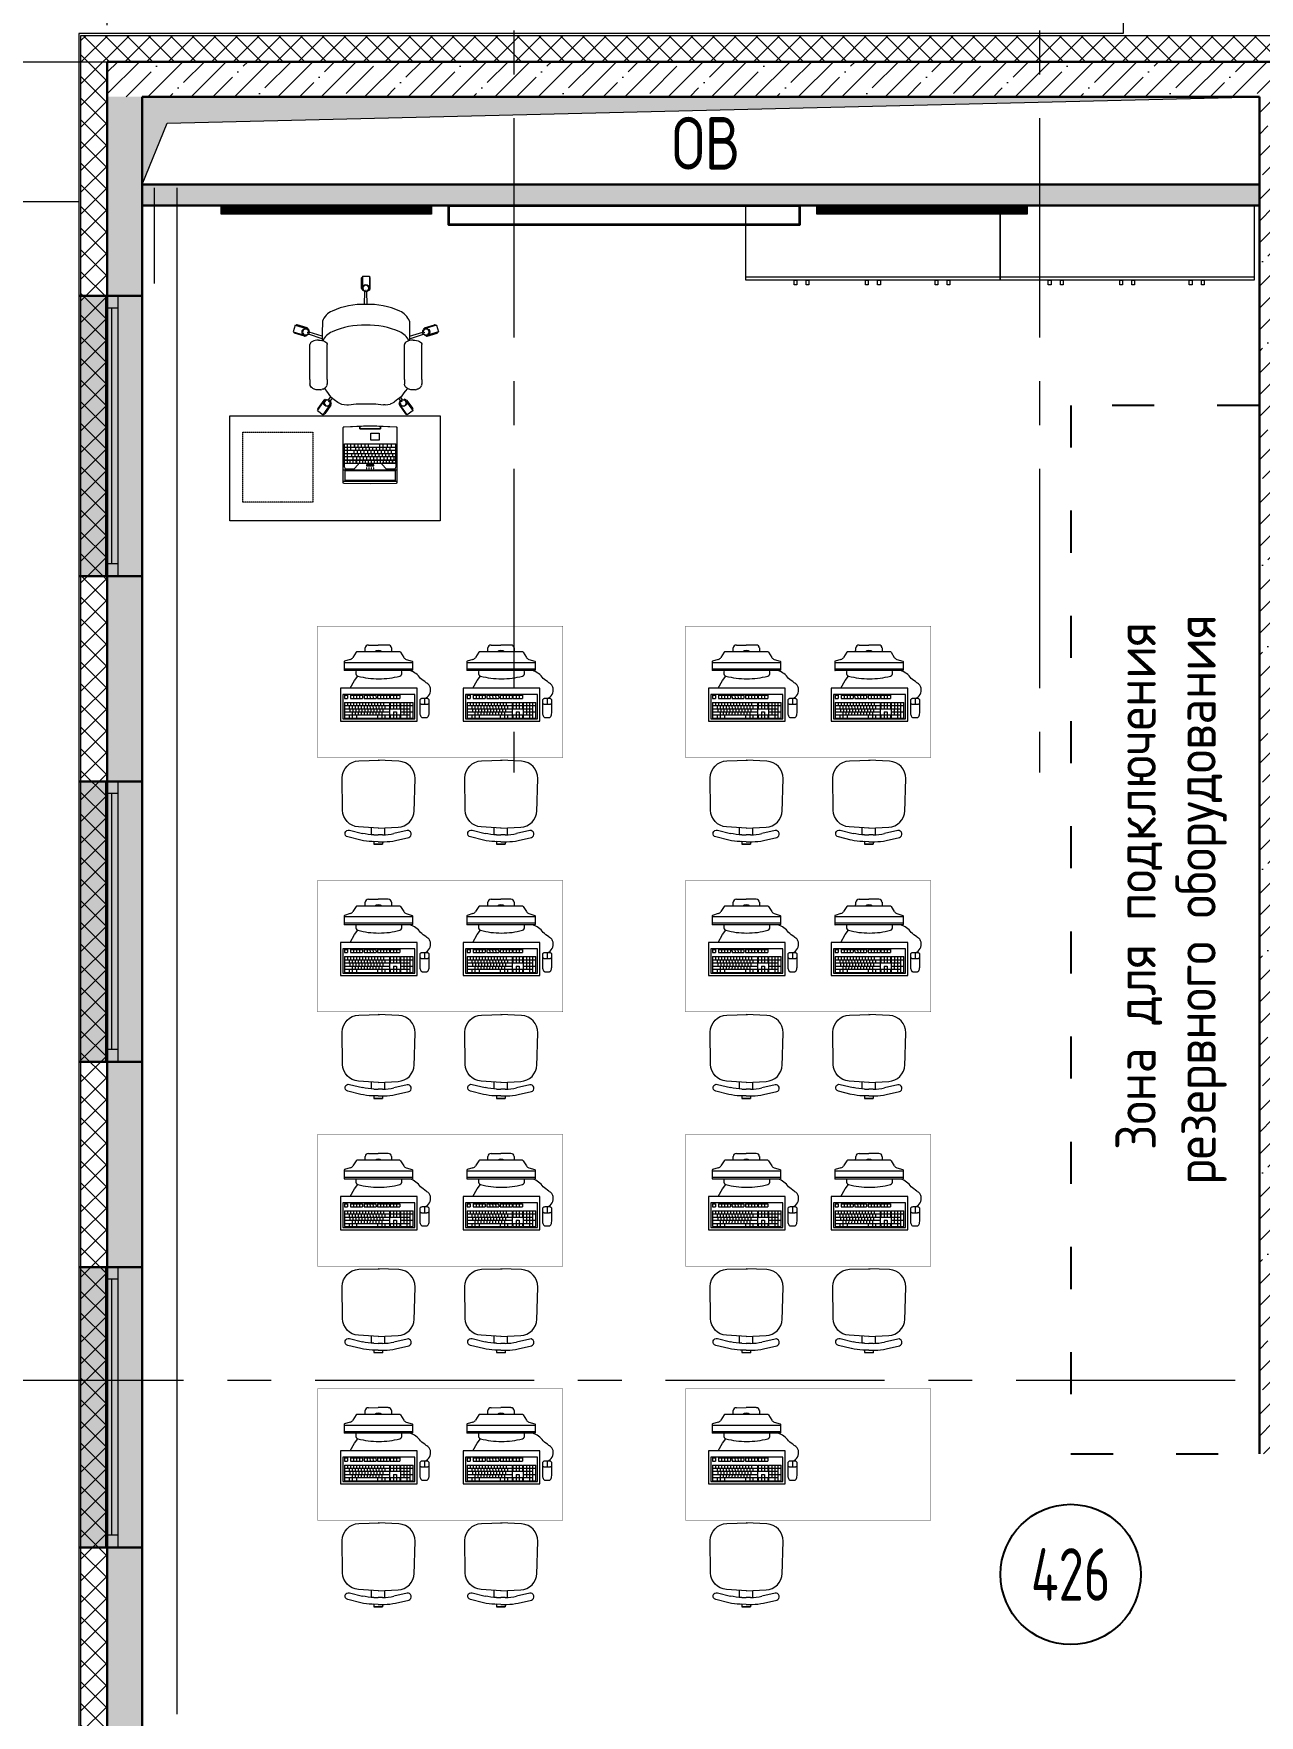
# Model space of a CAD drawing. Header units: millimetres. Extents: x -13407 to 93998, y -2611 to 109271.
# Drawn here: x 5830 to 12825, y 18048 to 27640 of the extents above; entities that cross this region are included whole.
import ezdxf
from ezdxf.enums import TextEntityAlignment as Align

# ---------------------------------------------------------------- set-up
doc = ezdxf.new("R2010")
doc.units = ezdxf.units.MM
for name, pattern in [('ACAD_ISO03W100', [30, 12, -18]), ('CENTER', [2, 1.25, -0.25, 0.25, -0.25]), ('HIDDEN', [6, 4, -2])]:
    doc.linetypes.add(name, pattern=pattern)
for name, color, linetype, lineweight in [('_ТХ_мебель передв', 250, 'Continuous', 13), ('АР_Маркер экспликации', 239, 'Continuous', 13), ('АР_Навесной фасад', 5, 'Continuous', 5), ('АР_Номер помещения', 1, 'Continuous', 25), ('АР_Окна БЛОК', 250, 'Continuous', 13), ('АР_Оси', 193, 'Continuous', 9), ('АР_Перегородки газоблок', 165, 'Continuous', 30), ('АР_Перегородки газоблок_Штрих', 165, 'Continuous', 5), ('АР_Подоконники', 163, 'Continuous', 9), ('АР_Помещения_площадь', 19, 'Continuous', 9), ('АР_Сущ Несущая стена', 202, 'Continuous', 30), ('АР_тонкая линия', 250, 'Continuous', 0), ('АР_Утеплитель', 250, 'Continuous', 9), ('АР_Штриховка монолит', 250, 'Continuous', 9), ('Спринклеры', 7, 'Continuous', 18), ('ТХ_мебель передв', 250, 'Continuous', 13), ('ТХ_обор_комп принт', 30, 'Continuous', 13)]:
    doc.layers.add(name, color=color, linetype=linetype, lineweight=lineweight)
doc.layers.add('АР_Отверстия', color=251, linetype='Continuous')
doc.layers.add('ТХ', color=7, linetype='Continuous')
doc.styles.add('ICOCPEUR', font='isocpeur.ttf')
doc.styles.add('ISOCPEUR', font='isocpeur.ttf', dxfattribs={"width": 0.7})
doc.styles.add('ISOCPEUR_1', font='isocpeur.ttf', dxfattribs={"width": 0.9, "height": 250})
doc.styles.get("Standard").update_dxf_attribs({"font": 'arial.ttf'})
pattern_1 = [(45, (-945096.63, 49153.53), (-61.871843, 61.871843), []), (135, (-945096.63, 49153.53), (-61.871843, -61.871843), [])]

# ---------------------------------------------------------------- blocks, each defined once
blk = doc.blocks.new('*U108')
h = blk.add_hatch(color=253)
h.dxf.hatch_style = 1
h.paths.add_polyline_path([(-1600, 140), (0, 140), (0, -220), (-1600, -220)])
at = {"color": 253, "lineweight": 30}
for p, q in [((-1600, 140), (-1600, -220)), ((0, 140), (0, -220))]:
    blk.add_line(p, q, dxfattribs=at)
at = {"color": 253}
for p, q in [((-1600, 140), (0, 140)), ((-1600, 140), (-1600, 140)), ((-1600, 140), (-1600, 140)), ((0, 140), (0, 140)), ((0, 140), (0, 140)), ((-1600, 0), (0, 0)), ((-1600, -70), (0, -70)), ((-1530, 0), (-1530, -70)), ((-1530, -35), (-70, -35)), ((-70, 0), (-70, -70)), ((0, -220), (-1600, -220))]:
    blk.add_line(p, q, dxfattribs=at)
blk = doc.blocks.new('*U113')
h = blk.add_hatch(color=253)
h.dxf.hatch_style = 1
h.paths.add_polyline_path([(-1600, 140), (0, 140), (0, -220), (-1600, -220)])
at = {"color": 253, "lineweight": 30}
for p, q in [((-1600, 140), (-1600, -220)), ((0, 140), (0, -220))]:
    blk.add_line(p, q, dxfattribs=at)
at = {"color": 253}
for p, q in [((-1600, 140), (0, 140)), ((-1600, 140), (-1600, 140)), ((-1600, 140), (-1600, 140)), ((0, 140), (0, 140)), ((0, 140), (0, 140)), ((-1600, 0), (0, 0)), ((-1600, -70), (0, -70)), ((-1530, 0), (-1530, -70)), ((-1530, -35), (-70, -35)), ((-70, 0), (-70, -70)), ((0, -220), (-1600, -220))]:
    blk.add_line(p, q, dxfattribs=at)
blk = doc.blocks.new('*U114')
h = blk.add_hatch(color=253)
h.dxf.hatch_style = 1
h.paths.add_polyline_path([(-1600, 140), (0, 140), (0, -220), (-1600, -220)])
at = {"color": 253, "lineweight": 30}
for p, q in [((-1600, 140), (-1600, -220)), ((0, 140), (0, -220))]:
    blk.add_line(p, q, dxfattribs=at)
at = {"color": 253}
for p, q in [((-1600, 140), (0, 140)), ((-1600, 140), (-1600, 140)), ((-1600, 140), (-1600, 140)), ((0, 140), (0, 140)), ((0, 140), (0, 140)), ((-1600, 0), (0, 0)), ((-1600, -70), (0, -70)), ((-1530, 0), (-1530, -70)), ((-1530, -35), (-70, -35)), ((-70, 0), (-70, -70)), ((0, -220), (-1600, -220))]:
    blk.add_line(p, q, dxfattribs=at)
blk = doc.blocks.new('*U225')
at = {"layer": 'АР_Номер помещения', "color": 253}
blk.add_circle((-20715.5, -4409.2), 400, dxfattribs=at)
at = {"layer": 'АР_Номер помещения', "color": 253, "style": 'ISOCPEUR', "width": 0.7}
blk.add_attdef('НОМЕР_ПОМЕЩЕНИЯ', text='', height=300, dxfattribs=at).set_placement((-20715.5, -4409.2), align=Align.MIDDLE_CENTER)
at = {"layer": 'АР_Помещения_площадь', "color": 253, "lineweight": 30, "width": 0.7, "flags": 104}
blk.add_attdef('ИМЯ_ПОМЕЩЕНИЯ', text='', height=100, dxfattribs=at).set_placement((157.6, 1217.1), align=Align.MIDDLE_CENTER)
blk = doc.blocks.new('СК33 790х830')
at = {"color": 253}
for p, q in [((-25.4, 658.7), (-25.4, 718.7)), ((-20.4, 728.7), (19.6, 728.7)), ((-20.4, 728.7), (-20.4, 648.7)), ((19.6, 728.7), (19.6, 648.7)), ((24.6, 658.7), (24.6, 718.7)), ((-20.4, 648.7), (-16.3, 648.7)), ((-7.5, 567.9), (-6.5, 641.6)), ((-2.4, 648.7), (1.6, 648.7)), ((6.6, 567.9), (5.6, 641.6)), ((15.5, 648.7), (19.6, 648.7)), ((-403.5, 450.5), (-415.6, 412.4)), ((-415.6, 412.4), (-339.4, 388.1)), ((-350.4, 386.4), (-407.6, 404.6)), ((-403.5, 450.5), (-327.2, 426.2)), ((-335.3, 434), (-392.4, 452.2)), ((-338.1, 392), (-339.4, 388.1)), ((-332.7, 409.1), (-333.9, 405.2)), ((-250.3, 372.2), (-328.7, 398.8)), ((-327.2, 426.2), (-328.5, 422.3)), ((-250.3, 387.2), (-324.8, 410.3)), ((-248.7, 471.7), (-250.3, 402.2)), ((-250.3, 402.2), (-250.3, 398.4)), ((-250.3, 398.4), (-250.3, 380.4)), ((247.8, 471.7), (249.4, 380.4)), ((249.4, 387.2), (323.9, 410.3)), ((249.4, 372.2), (327.9, 398.8)), ((402.6, 450.5), (326.4, 426.2)), ((326.4, 426.2), (327.6, 422.3)), ((331.8, 409.1), (333, 405.2)), ((334.4, 434), (391.5, 452.2)), ((337.3, 392), (338.5, 388.1)), ((414.7, 412.4), (338.5, 388.1)), ((349.5, 386.4), (406.7, 404.6)), ((402.6, 450.5), (414.7, 412.4)), ((-319.3, 343.9), (-320.4, 340)), ((-320.4, 140.1), (-320.4, 340)), ((-316.5, 348.5), (-319.3, 343.9)), ((-311.9, 352.8), (-316.5, 348.5)), ((-305.7, 356.6), (-311.9, 352.8)), ((-298.1, 359.7), (-305.7, 356.6)), ((-289.5, 362), (-298.1, 359.7)), ((-289.5, 362), (-289.1, 362.1)), ((-280, 363.5), (-289.1, 362.1)), ((-280, 363.5), (-279.4, 363.5)), ((-270.4, 363.9), (-279.4, 363.5)), ((-270.4, 363.9), (-261.5, 363.5)), ((-261.5, 363.5), (-260.9, 363.5)), ((-260.9, 363.5), (-251.8, 362.1)), ((-251.8, 362.1), (-251.4, 362)), ((-251.4, 362), (-242.8, 359.7)), ((-250.3, 380.4), (-250.3, 369.8)), ((-250.3, 369.8), (-250.3, 361.7)), ((-242.8, 359.7), (-235.2, 356.6)), ((-235.2, 356.6), (-229, 352.8)), ((-229, 352.8), (-224.4, 348.5)), ((-224.4, 348.5), (-221.6, 343.9)), ((-221.6, 343.9), (-220.4, 340)), ((-220.8, 140.1), (-220.4, 340)), ((220.7, 343.9), (219.6, 340)), ((219.6, 140.1), (219.6, 340)), ((223.5, 348.5), (220.7, 343.9)), ((228.1, 352.8), (223.5, 348.5)), ((234.3, 356.6), (228.1, 352.8)), ((241.9, 359.7), (234.3, 356.6)), ((250.5, 362), (241.9, 359.7)), ((249.4, 380.4), (249.4, 369.8)), ((249.4, 369.8), (249.4, 361.7)), ((250.5, 362), (250.9, 362.1)), ((260, 363.5), (250.9, 362.1)), ((260, 363.5), (260.6, 363.5)), ((269.6, 363.9), (260.6, 363.5)), ((269.6, 363.9), (278.5, 363.5)), ((278.5, 363.5), (279.1, 363.5)), ((279.1, 363.5), (288.2, 362.1)), ((288.2, 362.1), (288.6, 362)), ((288.6, 362), (297.2, 359.7)), ((297.2, 359.7), (304.8, 356.6)), ((304.8, 356.6), (311, 352.8)), ((311, 352.8), (315.6, 348.5)), ((315.6, 348.5), (318.4, 343.9)), ((318.4, 343.9), (319.1, 340.1)), ((319.6, 140.1), (319.6, 340)), ((-320.4, 140.1), (-320.4, 131.4)), ((-320.4, 131.4), (-320.4, 122.9)), ((-320.4, 122.9), (-320.4, 114.9)), ((-319.1, 108.6), (-320.4, 114.9)), ((-318.2, 106.4), (-319.1, 108.6)), ((-315.4, 100.3), (-318.2, 106.4)), ((-310.9, 94.9), (-315.4, 100.3)), ((-230, 94.9), (-225.5, 100.3)), ((-225.5, 100.3), (-222.7, 106.4)), ((-221.8, 108.6), (-222.7, 106.4)), ((-221.8, 108.6), (-220.8, 115)), ((-220.8, 140.1), (-220.8, 131.4)), ((-220.8, 131.4), (-220.8, 122.9)), ((-220.8, 122.9), (-220.8, 115)), ((-220.8, 115), (-220.8, 115)), ((219.6, 140.1), (219.6, 131.4)), ((219.6, 131.4), (219.6, 122.9)), ((219.6, 122.9), (219.6, 114.9)), ((219.6, 114.9), (220.2, 113.4)), ((220.9, 108.6), (220.2, 113.4)), ((221.8, 106.4), (220.9, 108.6)), ((224.6, 100.3), (221.8, 106.4)), ((229.1, 94.9), (224.6, 100.3)), ((310, 94.9), (314.5, 100.3)), ((314.5, 100.3), (317.3, 106.4)), ((318.2, 108.6), (317.3, 106.4)), ((318.2, 108.6), (319.1, 114.9)), ((319.2, 140.1), (319.2, 131.4)), ((319.2, 131.4), (319.2, 122.9)), ((319.2, 122.9), (319.2, 114.9)), ((319.2, 115), (319.2, 115)), ((-304.8, 90.2), (-310.9, 94.9)), ((-302.8, 88.6), (-304.8, 90.2)), ((-295.9, 85.2), (-302.8, 88.6)), ((-293.4, 84.1), (-295.9, 85.2)), ((-289.9, 83.1), (-293.4, 84.1)), ((-283.9, 81.5), (-289.9, 83.1)), ((-281, 80.9), (-283.9, 81.5)), ((-277.7, 80.5), (-281, 80.9)), ((-274.1, 80.3), (-277.7, 80.5)), ((-277.2, -37.6), (-230.1, 27.1)), ((-240.1, 22), (-275.3, -26.6)), ((-270.4, 80.2), (-274.1, 80.3)), ((-266.7, 80.3), (-270.4, 80.2)), ((-263.2, 80.5), (-266.7, 80.3)), ((-259.9, 80.9), (-263.2, 80.5)), ((-257, 81.5), (-259.9, 80.9)), ((-257, 81.5), (-251, 83.1)), ((-247.5, 84.1), (-251, 83.1)), ((-245, 85.2), (-247.5, 84.1)), ((-245, 85.2), (-238, 88.6)), ((-244.8, -61.1), (-197.8, 3.6)), ((-236, 90.2), (-238, 88.6)), ((-237.4, 89.1), (-225.3, 73)), ((-236, 90.2), (-230, 94.9)), ((-230.1, 27.1), (-226.8, 24.7)), ((-225.3, 73), (-202.3, 41.8)), ((-215.6, 16.5), (-212.3, 14.2)), ((-202.3, 41.8), (-214.8, 24.6)), ((-192.4, 34.1), (-204.9, 17.4)), ((-202.3, 41.8), (-200.9, 40.2)), ((-201.1, 6), (-197.8, 3.6)), ((-200.9, 40.2), (-180.9, 25.8)), ((-180.9, 25.8), (-161, 10)), ((-161, 10), (-158.5, 8.1)), ((-158.5, 8.1), (-155.5, 6.7)), ((-155.5, 6.7), (-140, -0.5)), ((-55.9, 0), (55.9, 0)), ((55.1, 0), (99.4, -4.1)), ((154.6, 6.7), (139.1, -0.5)), ((154.6, 6.7), (157.6, 8.1)), ((157.6, 8.1), (160.1, 9.9)), ((174.1, 21.2), (160.1, 9.9)), ((180, 25.7), (174.1, 21.2)), ((200, 40.1), (180, 25.7)), ((186.6, 30.4), (196.3, 17.4)), ((192.4, 6), (189.1, 3.6)), ((236.1, -61.1), (189.1, 3.6)), ((196.8, 37.8), (206.1, 24.6)), ((200, 40.1), (201.5, 41.6)), ((217.1, 63.1), (201.5, 41.6)), ((206.9, 16.5), (203.7, 14.2)), ((224.6, 72.9), (217.1, 63.1)), ((221.5, 27.1), (218.1, 24.7)), ((268.5, -37.6), (221.5, 27.1)), ((236.6, 89), (224.6, 72.9)), ((235.2, 90.2), (229.1, 94.9)), ((231.4, 22), (266.7, -26.6)), ((237.2, 88.6), (235.2, 90.2)), ((244.1, 85.2), (237.2, 88.6)), ((246.6, 84.1), (244.1, 85.2)), ((250.1, 83.1), (246.6, 84.1)), ((256.1, 81.5), (250.1, 83.1)), ((259, 80.9), (256.1, 81.5)), ((262.3, 80.5), (259, 80.9)), ((265.9, 80.3), (262.3, 80.5)), ((269.6, 80.2), (265.9, 80.3)), ((273.3, 80.3), (269.6, 80.2)), ((276.8, 80.5), (273.3, 80.3)), ((280.1, 80.9), (276.8, 80.5)), ((283, 81.5), (280.1, 80.9)), ((283, 81.5), (289, 83.1)), ((292.5, 84.1), (289, 83.1)), ((295, 85.2), (292.5, 84.1)), ((295, 85.2), (302, 88.6)), ((304, 90.2), (302, 88.6)), ((304, 90.2), (310, 94.9)), ((-277.2, -37.6), (-244.8, -61.1)), ((-199.6, -7.4), (-234.9, -56)), ((-140, -0.5), (-125, -3.6)), ((-125, -3.6), (-109.6, -4.9)), ((-109.6, -4.9), (-98.7, -4.1)), ((-98.7, -4.1), (-55.1, 0)), ((110.5, -5), (99.4, -4.1)), ((110.5, -5), (125, -3.7)), ((125, -3.7), (139.1, -0.5)), ((190.9, -7.4), (226.2, -56)), ((268.5, -37.6), (236.1, -61.1))]:
    blk.add_line(p, q, dxfattribs=at)
for centre in [(-0.4, 660.7), (-344.7, 410.8), (343.9, 410.8), (-221, 5.7), (212.3, 5.7)]:
    blk.add_circle(centre, 20, dxfattribs=at)
for centre, radius, start, end in [((-20.4, 718.7), 5, 90, 180), ((-0.4, 660.7), 17, 279.46232, 260.53768), ((19.6, 718.7), 5, 0, 90), ((-20.4, 658.7), 5, 180, 270), ((19.6, 658.7), 5, 270, 0), ((-152.2, 436.1), 102.8, 113.66768, 159.76305), ((-15.4, 128.3), 439.7, 88.05526, 113.9054), ((14.5, 128.3), 439.7, 66.0946, 91.94474), ((151.4, 436.1), 102.8, 20.23695, 66.33232), ((-406.1, 409.3), 5, 162.32754, 252.32754), ((-393.9, 447.5), 5, 72.32754, 162.32754), ((-344.7, 410.8), 17, 351.78986, 332.86522), ((-348.9, 391.1), 5, 252.32754, 342.32754), ((-336.8, 429.2), 5, 342.32754, 72.32754), ((-152.2, 317.7), 102.8, 113.66768, 155.39861), ((-15.4, 9.9), 439.7, 88.05526, 113.9054), ((14.5, 9.9), 439.7, 66.0946, 91.94474), ((151.4, 317.7), 102.8, 24.60139, 66.33232), ((343.9, 410.8), 17, 207.13478, 188.21014), ((335.9, 429.2), 5, 107.67246, 197.67246), ((348, 391.1), 5, 197.67246, 287.67246), ((393, 447.5), 5, 17.67246, 107.67246), ((405.2, 409.3), 5, 287.67246, 17.67246), ((-236, 19), 5, 54, 144), ((-221, 5.7), 17, 63.46232, 44.53768), ((212.3, 5.7), 17, 135.46232, 116.53768), ((227.3, 19), 5, 36, 126), ((-271.3, -29.5), 5, 144, 234), ((-238.9, -53), 5, 234, 324), ((-203.6, -4.5), 5, 324, 54), ((195, -4.5), 5, 126, 216), ((230.2, -53), 5, 216, 306), ((262.6, -29.5), 5, 306, 36)]:
    blk.add_arc(centre, radius, start, end, dxfattribs=at)
blk = doc.blocks.new('laptop')
at = {"color": 253}
for p, q in [((-150.3, 324.5), (-155, 323.2)), ((-150.3, 324.5), (-155, 323.2)), ((-155, 323.2), (-155, 9.7)), ((-155, 323.2), (-155, 9.7)), ((-150.3, 312.7), (-155, 311.4)), ((0, 325.7), (-150.3, 324.5)), ((0, 325.7), (-150.3, 324.5)), ((0, 313.9), (-150.3, 312.7)), ((-143, 308.8), (-140, 309.5)), ((-143, 253.6), (-143, 308.8)), ((-140, 309.5), (140, 309.5)), ((150.3, 324.5), (0, 325.7)), ((150.3, 324.5), (0, 325.7)), ((150.3, 312.7), (0, 313.9)), ((140, 309.5), (143, 308.8)), ((143, 308.8), (143, 253.6)), ((155, 323.2), (150.3, 324.5)), ((155, 323.2), (150.3, 324.5)), ((155, 311.4), (150.3, 312.7)), ((155, 9.7), (155, 323.2)), ((155, 9.7), (155, 323.2)), ((155, 248), (-155, 248)), ((-147, 210), (-147, 234)), ((-147, 210), (-147, 100)), ((147, 210), (-147, 210)), ((-147, 210), (-71.6, 210)), ((-130, 194.2), (-147, 194.2)), ((-140, 252.9), (-143, 253.6)), ((140, 252.9), (-140, 252.9)), ((-137, 244), (-95.6, 244)), ((-130, 210), (-130, 194.2)), ((-127.5, 210), (-127.5, 194.2)), ((76.5, 194.2), (-127.5, 194.2)), ((-110.5, 210), (-110.5, 194.2)), ((-93.5, 210), (-93.5, 194.2)), ((-68, 218.5), (-92, 242.5)), ((-76.5, 210), (-76.5, 194.2)), ((-59.5, 210), (-59.5, 194.2)), ((-42.5, 210), (-42.5, 194.2)), ((-25.5, 210), (-25.5, 194.2)), ((-18.5, 241.8), (-20.5, 241.8)), ((-20.5, 241.8), (-20.5, 236.8)), ((-20.5, 236.8), (-18.5, 236.8)), ((-20.5, 226), (-20.5, 220.4)), ((20.5, 226), (-20.5, 226)), ((-20.5, 220.4), (20.5, 220.4)), ((-18.5, 236.8), (-18.5, 241.8)), ((-8.5, 210), (-8.5, 194.2)), ((-5.5, 241.8), (-7.5, 241.8)), ((-7.5, 241.8), (-7.5, 236.8)), ((-7.5, 236.8), (-5.5, 236.8)), ((-5.5, 236.8), (-5.5, 241.8)), ((7.5, 241.8), (5.5, 241.8)), ((5.5, 241.8), (5.5, 236.8)), ((5.5, 236.8), (7.5, 236.8)), ((7.5, 236.8), (7.5, 241.8)), ((8.5, 210), (8.5, 194.2)), ((20.5, 241.8), (18.5, 241.8)), ((18.5, 241.8), (18.5, 236.8)), ((18.5, 236.8), (20.5, 236.8)), ((20.5, 236.8), (20.5, 241.8)), ((20.5, 220.4), (20.5, 226)), ((25.5, 210), (25.5, 194.2)), ((42.5, 210), (42.5, 194.2)), ((59.5, 210), (59.5, 194.2)), ((68, 218.5), (92, 242.5)), ((68.8, 210), (68.8, 211.3)), ((68.8, 210), (68.8, 211.3)), ((147, 210), (68.8, 210)), ((76.5, 210), (76.5, 194.2)), ((79, 210), (79, 194.2)), ((147, 194.2), (79, 194.2)), ((95.6, 244), (137, 244)), ((96, 210), (96, 194.2)), ((113, 210), (113, 194.2)), ((130, 210), (130, 194.2)), ((143, 253.6), (140, 252.9)), ((147, 234), (147, 210)), ((147, 210), (147, 100)), ((147, 191.7), (-147, 191.7)), ((147, 173.3), (-147, 173.3)), ((147, 155), (-147, 155)), ((147, 136.7), (-147, 136.7)), ((147, 118.3), (-147, 118.3)), ((147, 100), (-147, 100)), ((-138, 191.7), (-138, 173.3)), ((-129, 173.3), (-129, 155)), ((-122.7, 118.3), (-122.7, 100)), ((-122.5, 155), (-122.5, 136.7)), ((-118.5, 191.7), (-118.5, 173.3)), ((-113.5, 136.7), (-113.5, 118.3)), ((-109.5, 173.3), (-109.5, 155)), ((-103, 155), (-103, 136.7)), ((-99, 191.7), (-99, 173.3)), ((-98.3, 118.3), (-98.3, 100)), ((-94, 136.7), (-94, 118.3)), ((-90, 173.3), (-90, 155)), ((-83.5, 155), (-83.5, 136.7)), ((-79.5, 191.7), (-79.5, 173.3)), ((-74.5, 136.7), (-74.5, 118.3)), ((-74, 118.3), (-74, 100)), ((-70.5, 173.3), (-70.5, 155)), ((-64, 155), (-64, 136.7)), ((-60, 191.7), (-60, 173.3)), ((-55, 136.7), (-55, 118.3)), ((-54.5, 118.3), (-54.5, 100)), ((-51, 173.3), (-51, 155)), ((-44.5, 155), (-44.5, 136.7)), ((-40.5, 191.7), (-40.5, 173.3)), ((-35.5, 136.7), (-35.5, 118.3)), ((-31.5, 173.3), (-31.5, 155)), ((-25, 155), (-25, 136.7)), ((-21, 191.7), (-21, 173.3)), ((-16, 136.7), (-16, 118.3)), ((-12, 173.3), (-12, 155)), ((-5.5, 155), (-5.5, 136.7)), ((-1.5, 191.7), (-1.5, 173.3)), ((3.5, 136.7), (3.5, 118.3)), ((7.5, 173.3), (7.5, 155)), ((9.5, 118.3), (9.5, 100)), ((14, 155), (14, 136.7)), ((18, 191.7), (18, 173.3)), ((23, 136.7), (23, 118.3)), ((27, 173.3), (27, 155)), ((29, 118.3), (29, 100)), ((33.5, 155), (33.5, 136.7)), ((37.5, 191.7), (37.5, 173.3)), ((42.5, 136.7), (42.5, 118.3)), ((46.5, 173.3), (46.5, 155)), ((48.5, 118.3), (48.5, 100)), ((53, 155), (53, 136.7)), ((57, 191.7), (57, 173.3)), ((62, 136.7), (62, 118.3)), ((66, 173.3), (66, 155)), ((68, 118.3), (68, 100)), ((72.5, 155), (72.5, 136.7)), ((76.5, 191.7), (76.5, 173.3)), ((81.5, 136.7), (81.5, 118.3)), ((85.5, 173.3), (85.5, 155)), ((87.5, 118.3), (87.5, 100)), ((90, 118.3), (90, 100)), ((92, 155), (92, 136.7)), ((96, 191.7), (96, 173.3)), ((105, 173.3), (105, 155)), ((109.5, 136.7), (109.5, 100)), ((129, 191.7), (129, 100)), ((-155, 9.7), (-154.5, 7.6)), ((-154.5, 7.6), (-152.4, 5.3)), ((-152.4, 5.3), (-150.3, 4.7)), ((-150.3, 4.7), (0, 0)), ((-59, 14), (-59, 0.7)), ((59, 14), (-59, 14)), ((-59, 0.7), (-59, 14)), ((-59, 14), (59, 14)), ((0, 0), (150.3, 4.7)), ((59, 0.7), (59, 14)), ((59, 14), (59, 0.7)), ((150.3, 4.7), (153.2, 5.9)), ((153.2, 5.9), (154.7, 7.9)), ((154.7, 7.9), (155, 9.7))]:
    blk.add_line(p, q, dxfattribs=at)
blk.add_lwpolyline([(-51.9, 78.7), (-4, 78.7), (-4, 39.2), (-51.9, 39.2)], close=True, dxfattribs=at)
for centre, radius, start, end in [((-137, 234), 10, 90, 180), ((-95.6, 239), 5, 45, 90), ((-71.6, 215), 5, 270, 45), ((71.6, 215), 5, 135, 236.11751), ((95.6, 239), 5, 90, 135), ((137, 234), 10, 0, 90), ((-150, 9.7), 5, 180, 266.41668), ((0, 2405), 2405, 266.41668, 273.58332), ((150, 9.7), 5, 273.58332, 0)]:
    blk.add_arc(centre, radius, start, end, dxfattribs=at)
blk = doc.blocks.new('A$C3da1b1ea')
at = {"color": 253, "lineweight": 0}
blk.add_lwpolyline([(0, 0), (50, 0), (50, -1200), (0, -1200), (0, 0)], dxfattribs=at)
blk = doc.blocks.new('стол с тумбой 1200х600')
at = {"color": 253}
blk.add_lwpolyline([(-19012.2, 19801.1), (-19012.2, 21001.1), (-19612.2, 21001.1), (-19612.2, 19801.1)], close=True, dxfattribs=at)
at = {"color": 253, "linetype": 'HIDDEN', "ltscale": 0.1}
blk.add_lwpolyline([(-19505.4, 19874.7), (-19105.4, 19874.7), (-19105.4, 20274.7), (-19505.4, 20274.7)], close=True, dxfattribs=at)
blk = doc.blocks.new('стуо без подлокот')
at = {"color": 253, "extrusion": (-5.44802e-05, 0.000471638, 1)}
for p, q in [((-8645, 20681.8, -0.1), (-8626.7, 20755.9, -0.1)), ((-8587.9, 20746.3, -0.1), (-8606.4, 20671.5, 0)), ((-8602.9, 20770, -0.1), (-8601.7, 20769.7, -0.1)), ((-8473.8, 20784.8, -0.1), (-8288.3, 20786.7, -0.1)), ((-8576.6, 20580.7, 0), (-8569.4, 20694.1, -0.1)), ((-8192.9, 20692.7, 0), (-8189.5, 20574.6, 0)), ((-8668.2, 20606.4, 0), (-8668.9, 20558, 0)), ((-8668.6, 20558, 0), (-8668.5, 20606.4, 0)), ((-8654, 20558, 0), (-8668.6, 20558, 0)), ((-8653.6, 20606.2, 0), (-8668.2, 20606.4, 0)), ((-8654, 20582.2, 0), (-8654.1, 20547.5, 0)), ((-8654, 20582, 0), (-8653.5, 20616.7, 0)), ((-8654, 20582, 0), (-8653.6, 20606.2, 0)), ((-8654, 20582.2, 0), (-8654, 20558, 0)), ((-8614.9, 20606.4, 0), (-8615.3, 20581.4, 0)), ((-8615.3, 20557.2, 0), (-8615.3, 20582.2, 0)), ((-8615, 20543.4, 0), (-8574.8, 20543.4, 0)), ((-8614.4, 20620.1, 0), (-8574.1, 20619.4, 0)), ((-8576.6, 20582.1), (-8571.3, 20468.7, 0.1)), ((-8194.8, 20463.8, 0.1), (-8189.4, 20581.9, 0)), ((-8646.7, 20482.2, 0), (-8629.5, 20407.8, 0.1)), ((-8590.7, 20416.8, 0.1), (-8607.9, 20491.9, 0)), ((-8606, 20393.3, 0.1), (-8604.8, 20393.6, 0.1)), ((-8483.6, 20376.8, 0.1), (-8294.1, 20371.3, 0.1))]:
    blk.add_line(p, q, dxfattribs=at)
at = {"color": 253, "extrusion": (5.44802e-05, -0.000471638, -1)}
for centre, major_axis, start_param, end_param in [((-8607.9, 20751.3, -0.1), (12.7, 14.6, 0), 4.240369, 5.829345), ((-8606.7, 20751, -0.1), (12.7, 14.6, 0), -0.45384, 1.098777), ((-8472.8, 20688, 0), (63.4, 73.1, 0), 4.061153, 5.558057), ((-8289.7, 20689.9, 0), (63.4, 73.1, 0), -0.725128, 0.826554), ((-8363.1, 20612, 0), (-219.3, 190.3, -0.1), 5.584367, 5.811166), ((-8324.6, 20601.7, 0), (190.3, 219.3, -0.1), 4.01357, 4.240369)]:
    blk.add_ellipse(centre, major_axis=major_axis, ratio=1, start_param=start_param, end_param=end_param, dxfattribs=at)
at = {"color": 253, "extrusion": (-5.44802e-05, 0.000471638, 1)}
for centre, major_axis, start_param, end_param in [((-8363.7, 20547.3, 0), (-222.5, -186.7, 0.1), 5.584367, 5.811166), ((-8324.9, 20557, 0), (186.7, -222.5, 0.1), 4.01357, 4.240369), ((-8474.6, 20473.2, 0.1), (62.2, -74.2, 0), 4.061153, 5.558057), ((-8291.5, 20468.3, 0.1), (62.2, -74.2, 0), -0.725128, 0.826554), ((-8610.7, 20412.1, 0.1), (12.4, -14.8, 0), 4.240369, 5.829345), ((-8609.5, 20412.4, 0.1), (12.4, -14.8, 0), -0.45384, 1.098777)]:
    blk.add_ellipse(centre, major_axis=major_axis, ratio=1, start_param=start_param, end_param=end_param, dxfattribs=at)
blk = doc.blocks.new('ПК-2')
at = {"color": 253, "extrusion": (6.19742e-05, -0.000470712, 1)}
for p, q in [((7035967.1, 1186827.6, 95), (7035877.1, 1186827.5, 95.1)), ((7035877.1, 1186827.5, 95.1), (7035877.6, 1186571, 94.9)), ((7035895.1, 1186827.5, 95.1), (7035895.6, 1186571, 94.9)), ((7035913.1, 1186827.5, 95.1), (7035913.6, 1186571, 94.9)), ((7035931.1, 1186827.6, 95.1), (7035931.6, 1186571.1, 94.9)), ((7035949.1, 1186827.6, 95.1), (7035949.6, 1186571.1, 94.9)), ((7035967.1, 1186827.6, 95), (7035967.6, 1186571.1, 94.9)), ((7036007.6, 1186827.7, 95), (7035989.6, 1186827.7, 95)), ((7036148.9, 1186442.6, 94.9), (7036148.1, 1186827.8, 95)), ((7036200.3, 1186829.7, 95), (7036149.9, 1186829.6, 95)), ((7036157.9, 1186440.8, 94.9), (7036157.1, 1186829.6, 95)), ((7036193.9, 1186440.9, 94.9), (7036193.1, 1186829.7, 95)), ((7036212.2, 1186795.1, 95), (7036202.1, 1186827.9, 95)), ((7036253.1, 1186761.9, 95), (7036223.8, 1186780.1, 95)), ((7036255.8, 1186512.8, 94.9), (7036255.4, 1186758, 95)), ((7036294.4, 1186691.8, 95), (7036294.6, 1186635.5, 94.9)), ((7036294.7, 1186579.1, 94.9), (7036294.6, 1186635.5, 94.9)), ((7035877.6, 1186566.5, 94.9), (7035877.7, 1186512.5, 94.9)), ((7035877.7, 1186508, 94.9), (7035877.9, 1186436, 94.9)), ((7035895.6, 1186566.5, 94.9), (7035895.7, 1186512.5, 94.9)), ((7035895.7, 1186508, 94.9), (7035895.9, 1186454, 94.9)), ((7035913.7, 1186548.5, 94.9), (7035913.7, 1186530.5, 94.9)), ((7035913.7, 1186508, 94.9), (7035913.9, 1186436, 94.9)), ((7035931.6, 1186566.6, 94.9), (7035931.7, 1186512.6, 94.9)), ((7035931.7, 1186508.1, 94.9), (7035931.9, 1186454.1, 94.9)), ((7035949.6, 1186566.6, 94.9), (7035949.7, 1186512.6, 94.9)), ((7035949.7, 1186508.1, 94.9), (7035949.9, 1186436.1, 94.9)), ((7035967.6, 1186566.6, 94.9), (7035967.7, 1186512.6, 94.9)), ((7035967.7, 1186508.1, 94.9), (7035967.9, 1186436.1, 94.9)), ((7036253.6, 1186508.9, 94.9), (7036224.3, 1186490.6, 94.9)), ((7035877.9, 1186436, 94.9), (7035967.9, 1186436.1, 94.9)), ((7036201.1, 1186440.9, 94.9), (7036150.7, 1186440.8, 94.9)), ((7036212.8, 1186475.5, 94.9), (7036202.9, 1186442.7, 94.9))]:
    blk.add_line(p, q, dxfattribs=at)
at = {"color": 253, "extrusion": (6.19742e-05, -0.000470712, 1), "elevation": -27.6}
for points in [[(7035859.1, 1186850), (7035859.9, 1186413.5), (7036048.9, 1186413.9), (7036048.1, 1186850.4)], [(7035872.6, 1186836.6), (7035873.4, 1186427.1), (7036012.9, 1186427.3), (7036012.1, 1186836.8)]]:
    blk.add_lwpolyline(points, close=True, dxfattribs=at)
for points in [[(7035895.2, 1186802), (7035877.2, 1186801.9)], [(7035895.2, 1186784.9), (7035877.2, 1186784.8)], [(7035913.2, 1186784.9), (7035895.2, 1186784.9)], [(7035931.2, 1186796.6), (7035913.2, 1186796.5)], [(7035931.2, 1186779.5), (7035913.2, 1186779.4)], [(7035949.2, 1186802.1), (7035931.2, 1186802)], [(7035949.2, 1186785), (7035931.2, 1186784.9)], [(7035967.2, 1186810.6), (7035949.2, 1186810.6)], [(7035967.2, 1186793.5), (7035949.2, 1186793.5)], [(7035967.2, 1186776.4), (7035949.2, 1186776.4)], [(7035989.6, 1186827.8), (7035989.7, 1186810.7)], [(7036007.7, 1186810.7), (7035989.7, 1186810.7)], [(7035989.7, 1186793.6), (7035989.8, 1186725.2)], [(7036007.7, 1186793.6), (7035989.7, 1186793.6)], [(7036007.7, 1186776.5), (7035989.7, 1186776.5)], [(7036007.6, 1186827.8), (7036007.7, 1186810.7)], [(7036007.7, 1186793.6), (7036007.8, 1186725.2)], [(7036048.2, 1186794.9), (7036092.7, 1186771.5), (7036117.2, 1186751.9)], [(7035895.3, 1186759.2), (7035877.3, 1186759.2)], [(7035913.2, 1186767.8), (7035895.2, 1186767.8)], [(7035913.3, 1186750.7), (7035895.3, 1186750.7)], [(7035913.3, 1186733.6), (7035895.3, 1186733.6)], [(7035913.3, 1186716.5), (7035895.3, 1186716.5)], [(7035913.4, 1186699.4), (7035895.4, 1186699.4)], [(7035913.4, 1186682.3), (7035895.4, 1186682.3)], [(7035931.2, 1186762.4), (7035913.2, 1186762.3)], [(7035931.3, 1186745.3), (7035913.3, 1186745.2)], [(7035931.3, 1186728.2), (7035913.3, 1186728.1)], [(7035931.3, 1186711.1), (7035913.3, 1186711)], [(7035931.4, 1186694), (7035913.4, 1186693.9)], [(7035949.2, 1186767.9), (7035931.2, 1186767.8)], [(7035949.3, 1186750.8), (7035931.3, 1186750.7)], [(7035949.3, 1186733.7), (7035931.3, 1186733.6)], [(7035949.3, 1186716.6), (7035931.3, 1186716.5)], [(7035949.4, 1186699.5), (7035931.4, 1186699.4)], [(7035949.4, 1186682.4), (7035931.4, 1186682.3)], [(7035967.3, 1186759.3), (7035949.3, 1186759.3)], [(7035967.3, 1186742.2), (7035949.3, 1186742.2)], [(7035967.3, 1186725.1), (7035949.3, 1186725.1)], [(7035967.3, 1186708), (7035949.3, 1186708)], [(7035967.4, 1186690.9), (7035949.4, 1186690.9)], [(7036007.8, 1186759.4), (7035989.8, 1186759.4)], [(7036007.8, 1186742.3), (7035989.8, 1186742.3)], [(7036007.8, 1186725.2), (7035989.8, 1186725.2)], [(7035989.8, 1186716.6), (7035990, 1186648.2)], [(7036007.8, 1186716.7), (7035989.8, 1186716.6)], [(7036007.9, 1186699.6), (7035989.9, 1186699.5)], [(7036007.9, 1186682.5), (7035989.9, 1186682.4)], [(7036007.8, 1186716.7), (7036008, 1186648.3)], [(7035895.5, 1186639.5), (7035877.5, 1186639.5)], [(7035895.5, 1186613.9), (7035877.5, 1186613.8)], [(7035895.6, 1186596.8), (7035877.6, 1186596.7)], [(7035913.4, 1186665.2), (7035895.4, 1186665.2)], [(7035913.5, 1186648.1), (7035895.5, 1186648.1)], [(7035913.5, 1186631), (7035895.5, 1186631)], [(7035913.5, 1186613.9), (7035895.5, 1186613.9)], [(7035931.4, 1186676.9), (7035913.4, 1186676.8)], [(7035931.4, 1186659.8), (7035913.4, 1186659.7)], [(7035931.5, 1186642.7), (7035913.5, 1186642.6)], [(7035931.5, 1186625.6), (7035913.5, 1186625.5)], [(7035931.5, 1186608.5), (7035913.5, 1186608.4)], [(7035949.4, 1186665.3), (7035931.4, 1186665.2)], [(7035949.5, 1186648.2), (7035931.5, 1186648.1)], [(7035949.5, 1186631.1), (7035931.5, 1186631)], [(7035949.5, 1186614), (7035931.5, 1186613.9)], [(7035949.6, 1186596.9), (7035931.6, 1186596.8)], [(7035967.4, 1186673.8), (7035949.4, 1186673.8)], [(7035967.4, 1186656.7), (7035949.4, 1186656.7)], [(7035967.5, 1186639.6), (7035949.5, 1186639.6)], [(7035967.5, 1186622.5), (7035949.5, 1186622.5)], [(7035967.5, 1186605.4), (7035949.5, 1186605.4)], [(7036007.9, 1186665.4), (7035989.9, 1186665.3)], [(7036008, 1186648.3), (7035990, 1186648.2)], [(7035990, 1186639.7), (7035990.1, 1186571.3)], [(7036008, 1186639.7), (7035990, 1186639.7)], [(7036008, 1186622.6), (7035990, 1186622.6)], [(7036008, 1186605.5), (7035990, 1186605.5)], [(7036008.1, 1186588.4), (7035990.1, 1186588.4)], [(7036008, 1186639.7), (7036008.1, 1186571.3)], [(7035967.6, 1186571.2), (7035877.6, 1186571.1)], [(7035895.6, 1186566.6), (7035877.6, 1186566.6)], [(7035913.7, 1186548.6), (7035877.7, 1186548.6)], [(7035913.7, 1186530.6), (7035877.7, 1186530.6)], [(7035895.7, 1186512.6), (7035877.7, 1186512.6)], [(7035967.7, 1186508.2), (7035877.7, 1186508.1)], [(7035967.8, 1186490.2), (7035895.8, 1186490.1)], [(7035967.6, 1186566.7), (7035931.6, 1186566.7)], [(7035967.7, 1186548.7), (7035931.7, 1186548.7)], [(7035967.7, 1186530.7), (7035931.7, 1186530.7)], [(7035967.7, 1186512.7), (7035931.7, 1186512.7)], [(7036008.1, 1186571.3), (7035990.1, 1186571.3)], [(7035990.1, 1186566.8), (7035990.2, 1186512.8)], [(7036008.1, 1186566.8), (7035990.1, 1186566.8)], [(7036008.2, 1186548.8), (7035990.2, 1186548.8)], [(7036008.2, 1186530.8), (7035990.2, 1186530.8)], [(7036008.2, 1186512.8), (7035990.2, 1186512.8)], [(7036008.2, 1186512.8), (7035990.2, 1186512.8)], [(7036008.1, 1186566.8), (7036008.2, 1186512.8)], [(7035967.8, 1186472.2), (7035877.8, 1186472.1)], [(7035967.8, 1186454.2), (7035877.8, 1186454.1)], [(7035989.9, 1186371.7), (7035957, 1186371.6)]]:
    blk.add_lwpolyline(points, dxfattribs=at)
blk.add_lwpolyline([(7035881.8, 1186384.9), (7035881.9, 1186357.9, 0.19919), (7035883.7, 1186353.6, 0.098412), (7035891.5, 1186348.4, 0.055653), (7035901.3, 1186345.6, 0.042416), (7035914.6, 1186344.5), (7035978.5, 1186344.6, 0.114539), (7035982.8, 1186345.6, 0.103755), (7035986.6, 1186348.6, 0.091433), (7035989, 1186352.9, 0.084292), (7035989.9, 1186358.2), (7035989.8, 1186385.2, 0.084292), (7035988.9, 1186390.4, 0.091433), (7035986.5, 1186394.7, 0.103755), (7035982.7, 1186397.7, 0.114539), (7035978.4, 1186398.6), (7035914.5, 1186398.5, 0.042416), (7035901.2, 1186397.4, 0.055653), (7035891.4, 1186394.5, 0.098412), (7035883.6, 1186389.3, 0.19919)], format="xyb", close=True, dxfattribs=at)
for points in [[(7035968.4, 1186398.6, 0.114539), (7035964.1, 1186397.6, 0.103755), (7035960.3, 1186394.6, 0.091433), (7035957.9, 1186390.4, 0.084292), (7035957, 1186385.1), (7035957.1, 1186358.1, 0.084292), (7035958, 1186352.8, 0.091433), (7035960.4, 1186348.6, 0.103755), (7035964.2, 1186345.6, 0.114539), (7035968.5, 1186344.6, 0.114539)], [(7035989.9, 1186371.7, 0.397637), (7036050, 1186337.9, 0.110351), (7036066.5, 1186345.2, 0.08312), (7036079.9, 1186362.3, 0.014729), (7036105, 1186394.7, 0.170175), (7036148.8, 1186454, -0.037673)]]:
    blk.add_lwpolyline(points, format="xyb", dxfattribs=at)
at = {"color": 253, "extrusion": (6.19742e-05, -0.000470712, 1)}
for centre, radius, start, end in [((7036149.9, 1186827.9, -27.6), 1.8, 90.10908, 180.10908), ((7036200.3, 1186828, -27.6), 1.8, 0.10908, 90.10908), ((7036238, 1186803.1, -27.6), 27, 197.11449, 238.14153), ((7036579.1, 1186631.2, -27.6), 477.4, 165.36479, 179.87909), ((7036134.2, 1186746.1, -27.6), 18, 82.93309, 161.30576), ((7036116.2, 1186600.9, -27.6), 164.3, 78.76539, 82.93309), ((7036250.8, 1186758.1, -27.6), 4.5, 0.10908, 59.63009), ((7036293.3, 1186965.7, -27.6), 256.3, 261.50958, 266.47869), ((7036276.4, 1186691.9, -27.6), 18, 0.10908, 86.47869), ((7036579.1, 1186635.1, -27.6), 477.4, 180.33908, 194.85338), ((7036228.8, 1186635.5, -27.6), 33.8, 322.7271, 37.49107), ((7036134.7, 1186518.5, -27.6), 18, 198.9124, 277.28508), ((7036116.1, 1186663.6, -27.6), 164.3, 277.28508, 281.45277), ((7036238.7, 1186467.8, -27.6), 27, 122.07664, 163.10368), ((7036251.3, 1186512.9, -27.6), 4.5, 300.58808, 0.10908), ((7036294.5, 1186305.4, -27.6), 256.3, 93.73948, 98.70859), ((7036276.6, 1186579.2, -27.6), 18, 273.73948, 0.10908), ((7036150.6, 1186442.7, -27.6), 1.8, 180.10908, 270.10908), ((7036201, 1186442.8, -27.6), 1.8, 270.10908, 0.10908)]:
    blk.add_arc(centre, radius, start, end, dxfattribs=at)
blk = doc.blocks.new('У195')
at = {"layer": '_ТХ_мебель передв', "color": 253, "const_width": 2}
blk.add_lwpolyline([(168258.6, 78382.2), (169008.6, 78382.2), (169008.6, 76982.2), (168258.6, 76982.2)], close=True, dxfattribs=at)
blk = doc.blocks.new('тумба под доской')
at = {"color": 253}
for points in [[(-1450.6, -426.2), (0, -426.2), (0, 0), (-1450.6, 0)], [(-1164.7, -452.7), (-1148.9, -452.7), (-1148.9, -426.2), (-1164.7, -426.2)], [(-1095.9, -452.7), (-1080, -452.7), (-1080, -426.2), (-1095.9, -426.2)], [(-767.7, -452.7), (-751.8, -452.7), (-751.8, -426.2), (-767.7, -426.2)], [(-698.8, -452.7), (-683, -452.7), (-683, -426.2), (-698.8, -426.2)], [(-360, -452.7), (-344.1, -452.7), (-344.1, -426.2), (-360, -426.2)], [(-291.2, -452.7), (-275.3, -452.7), (-275.3, -426.2), (-291.2, -426.2)]]:
    blk.add_lwpolyline(points, close=True, dxfattribs=at)
blk.add_lwpolyline([(-1450.6, -410.3), (0, -410.3)], dxfattribs=at)

msp = doc.modelspace()

# ---------------------------------------------------------------- hatches: boundary and pattern name
at = {"layer": 'АР_Перегородки газоблок_Штрих', "ltscale": 100}
h = msp.add_hatch(dxfattribs=at)
h.set_pattern_fill('AR-CONC', color=253, scale=30)
h.set_pattern_definition([(50, (-195010.61, -55305.68), (215.17805, -18.82564), [22.5, -247.5]), (355, (-195010.61, -55305.68), (-41.6254, 225.65764), [18, -198]), (100.45144, (-194992.68, -55307.25), (173.55265, 206.832), [19.12206, -210.34263]), (46.1842, (-195010.61, -55245.68), (320.1724, -49.6558), [33.75, -371.25]), (96.63564, (-194983.93, -55249.82), (280.3986, 292.2356), [28.6831, -315.51413]), (351.18416, (-195010.6, -55245.68), (280.3986, 292.2356), [27, -297]), (21, (-194980.61, -55260.68), (179.07212, -120.78567), [22.5, -247.5]), (326, (-194980.61, -55260.68), (72.9946, 217.54501), [18, -198]), (71.45144, (-194965.7, -55270.75), (252.06671, 96.75935), [19.12206, -210.34263]), (37.5, (-195010.615, -55305.68), (3.647957, 99.868156), [0, -195.6, 0, -201, 0, -198.75]), (7.5, (-195010.61, -55305.68), (78.92086, 118.323514), [0, -114.6, 0, -191.1, 0, -75.75]), (327.5, (-195077.515, -55305.68), (160.14673, -6.766462), [0, -75, 0, -234, 0, -310.5]), (317.5, (-195107.51, -55305.68), (174.95585, 30.031495), [0, -97.5, 0, -155.4, 0, -220.5])])
h.paths.add_polyline_path([(12825.3, 26780.4), (6450, 26780.4), (6450, 26660.4), (12825, 26661.2), (12824.6, 26660.4)])
at = {"layer": 'АР_Утеплитель', "ltscale": 100}
h = msp.add_hatch(dxfattribs=at)
h.set_pattern_fill('ANSI37', color=253, scale=700)
h.set_pattern_definition(pattern_1)
h.paths.add_polyline_path([(68515, 9610), (62165, 9610), (62165, 27480), (51665, 27480), (51665, 31445), (16865, 31445), (16865, 27480), (11889.8, 27480), (11889.8, 27630), (16715, 27630), (16715, 31595), (51815, 31595), (51815, 27630), (62315, 27630), (62315, 9760), (68665, 9760), (68665, -250), (55265, -250), (55265, 6100), (47385, 6100), (47385, 11290), (39149.7, 11290), (39149.7, 11040), (38999.7, 11040), (38999.7, 11440), (47535, 11440), (47535, 6250), (55415, 6250), (55415, -100), (68515, -100)])
h = msp.add_hatch(dxfattribs=at)
h.set_pattern_fill('ANSI37', color=253, scale=700)
h.set_pattern_definition(pattern_1)
h.paths.add_polyline_path([(-100, 9610), (6250, 9610), (6250, 27480), (11889.8, 27480), (11889.8, 27630), (6100, 27630), (6100, 9760), (-250, 9760), (-250, -250), (13150, -250), (13150, 6100), (21270, 6100), (21270, 11290), (29537.4, 11290), (29537.4, 11040), (29687.4, 11040), (29687.4, 11440), (21120, 11440), (21120, 6250), (13000, 6250), (13000, -100), (-100, -100)])
at = {"layer": 'АР_Штриховка монолит', "ltscale": 100}
h = msp.add_hatch(dxfattribs=at)
h.set_pattern_fill('ANSI35', color=253, scale=700)
h.set_pattern_definition([(45, (-938746.6, 75713.59), (-123.743687, 123.743687), []), (45, (-938622.85, 75713.59), (-123.743687, 123.743687), [218.75, -43.75, 0, -43.75])])
h.paths.add_polyline_path([(6450, 27280), (12825, 27280), (12825, 19540.2), (13025, 19540.2), (13025, 27280), (16865, 27280), (16865, 27480), (6250, 27480), (6250, 27280), (6450, 27280)])
h = msp.add_hatch(dxfattribs=at)
h.set_pattern_fill('ANSI35', color=253, scale=700)
h.set_pattern_definition([(45, (-951587.81, 109999.9), (-123.743687, 123.743687), []), (45, (-951464.07, 109999.9), (-123.743687, 123.743687), [218.75, -43.75, 0, -43.75])])
h.paths.add_polyline_path([(6449.9, 27280), (6249.9, 27280), (6249.9, 9610), (-100, 9610), (-100, 9410), (100, 9410), (6250, 9410), (6250, 8550), (6550, 8550), (6550, 9610), (6450, 9610)])
at = {"layer": 'Спринклеры', "ltscale": 100}
h = msp.add_hatch(dxfattribs=at)
h.set_pattern_fill('ANSI31', color=253)
h.set_pattern_definition([(45, (-195010.61454, -55205.68246), (-0.08838834765, 0.08838834765), [])])
h.paths.add_polyline_path([(8569.9, 27280), (6450, 27280), (6450, 26780.4), (6592.1, 27128.4), (8569.9, 27176.5)])
h.paths.add_polyline_path([(11569.9, 27249.5), (12825, 27280), (8569.9, 27280), (8569.9, 27176.5)])

# ---------------------------------------------------------------- linework, layer by layer
at = {"layer": 'АР_Навесной фасад', "color": 253, "ltscale": 100}
for p, q in [((6090, 9770), (6090, 27640)), ((6100, 9760), (6100, 27630)), ((6100, 27630), (16715, 27630))]:
    msp.add_line(p, q, dxfattribs=at)
at = {"layer": 'АР_Оси', "color": 253, "linetype": 'CENTER', "ltscale": 1000}
for p, q in [((8569.9, 79157.5), (8569.9, 23425.1)), ((11569.9, 79157.5), (11569.9, 23425.1)), ((6250, -1811.3), (6250, 32072.7)), ((-12563.8, 27480), (71033.4, 27480)), ((-12563.8, 19960), (71033.4, 19960))]:
    msp.add_line(p, q, dxfattribs=at)
at = {"layer": 'АР_Перегородки газоблок', "color": 253, "ltscale": 100}
for points in [[(12825, 26780.4), (6450, 26780.4)], [(12825, 26660.4), (6450, 26660.4)]]:
    msp.add_lwpolyline(points, dxfattribs=at)
at = {"layer": 'АР_Подоконники', "color": 253, "ltscale": 100}
msp.add_line((6650, 18055), (6650, 26760.4), dxfattribs=at)
at = {"layer": 'АР_Сущ Несущая стена', "color": 253, "ltscale": 100}
for p, q in [((6250, 27480), (16865, 27480)), ((6250, 9610), (6250, 27480)), ((6250, 26145), (6250, 27480)), ((6450, 9610), (6450, 27280)), ((6450, 27280), (12825, 27280)), ((12825, 19540.2), (12825, 27280))]:
    msp.add_line(p, q, dxfattribs=at)
at = {"layer": 'АР_тонкая линия', "color": 253, "ltscale": 100}
msp.add_lwpolyline([(21678, 53503.7, -0.188213), (15128.6, 50510.3), (14988.6, 50510.3), (14988.6, 47330), (18118.6, 47330), (18118.6, 44400), (21238.7, 44400), (21238.7, 36060), (17438.6, 36060), (17438.6, 35930), (12048.6, 35930), (12048.6, 27640), (7003.1, 27640), (6466.7, 27640), (6088.7, 27640), (6088.7, 26680), (-911.4, 26680), (-911.4, 50975), (-6851.3, 50975), (-6851.3, 63815)], format="xyb", dxfattribs=at)
msp.add_lwpolyline([(6450, 26780.4), (6592.1, 27128.4), (12825, 27280)], dxfattribs=at)
at = {"layer": 'ТХ', "color": 253, "linetype": 'ACAD_ISO03W100', "ltscale": 20}
msp.add_lwpolyline([(12825, 25519.3), (11749.9, 25519.3), (11749.9, 19540.2), (12825, 19540.2)], close=True, dxfattribs=at)
at = {"layer": 'ТХ_мебель передв', "color": 253, "ltscale": 100}
msp.add_line((6520, 26215), (6520, 26760.3), dxfattribs=at)
at = {"layer": 'ТХ_мебель передв', "color": 253, "const_width": 50}
for points in [[(6900.1, 26635.4), (8100.1, 26635.4)], [(10299.9, 26635.4), (11499.9, 26635.4)]]:
    msp.add_lwpolyline(points, dxfattribs=at)
at = {"layer": 'ТХ_обор_комп принт', "color": 253, "lineweight": 35}
msp.add_lwpolyline([(10199.9, 26660.4), (10199.9, 26549.1), (8200.1, 26549.1), (8200.1, 26660.4)], close=True, dxfattribs=at)

# ---------------------------------------------------------------- block references
at = {"layer": 'АР_Маркер экспликации', "color": 253}
ref = msp.add_blockref('*U225', (32463.4, 23260.5), dxfattribs=at)
ref.add_attrib('НОМЕР_ПОМЕЩЕНИЯ', '426', dxfattribs={"layer": 'АР_Номер помещения', "color": 253, "height": 300, "style": 'ISOCPEUR', "width": 0.7}).set_placement((11747.9, 18851.3), align=Align.MIDDLE_CENTER)
at = {"layer": 'АР_Окна БЛОК', "color": 253, "rotation": 270}
for name, p in [('*U114', (6310, 24545)), ('*U113', (6310, 21775)), ('*U108', (6310, 19005))]:
    msp.add_blockref(name, p, dxfattribs=at)
at = {"layer": 'ТХ_мебель передв', "color": 253, "lineweight": 0, "rotation": 90}
for p in [(6900.1, 26610.4), (10299.9, 26610.4)]:
    msp.add_blockref('A$C3da1b1ea', p, dxfattribs=at)
at = {"layer": 'ТХ_мебель передв', "color": 253, "xscale": -1}
for p in [(9894.6, 26660.4), (11345.2, 26660.4)]:
    msp.add_blockref('тумба под доской', p, dxfattribs=at)
at = {"layer": 'ТХ_мебель передв', "color": 253}
msp.add_blockref('СК33 790х830', (7726.5, 25527.5), dxfattribs=at)
at = {"layer": 'ТХ_мебель передв', "color": 253, "xscale": -1, "rotation": 270}
msp.add_blockref('стол с тумбой 1200х600', (-12851.1, 44472.6), dxfattribs=at)
at = {"layer": 'ТХ_мебель передв', "color": 253, "rotation": 90}
for name, p in [('У195', (85832.2, -144748.2)), ('У195', (87932.2, -144748.2)), ('стуо без подлокот', (28378.2, 31684.8, 0)), ('стуо без подлокот', (29078.2, 31684.8, 0)), ('стуо без подлокот', (30478.2, 31684.8, 0)), ('стуо без подлокот', (31178.2, 31684.8, 0)), ('У195', (85832.2, -146198.2)), ('У195', (87932.2, -146198.2)), ('стуо без подлокот', (28378.2, 30234.8, 0)), ('стуо без подлокот', (29078.2, 30234.8, 0)), ('стуо без подлокот', (30478.2, 30234.8, 0)), ('стуо без подлокот', (31178.2, 30234.8, 0)), ('У195', (85832.2, -147648.2)), ('У195', (87932.2, -147648.2)), ('стуо без подлокот', (28378.2, 28784.8, 0)), ('стуо без подлокот', (29078.2, 28784.8, 0)), ('стуо без подлокот', (30478.2, 28784.8, 0)), ('стуо без подлокот', (31178.2, 28784.8, 0)), ('У195', (85832.2, -149098.2)), ('У195', (87932.2, -149098.2)), ('стуо без подлокот', (28378.2, 27334.8, 0)), ('стуо без подлокот', (29078.2, 27334.8, 0)), ('стуо без подлокот', (30478.2, 27334.8, 0))]:
    msp.add_blockref(name, p, dxfattribs=at)
at = {"layer": 'ТХ_обор_комп принт', "color": 253}
for name, p, rotation in [('laptop', (7750.3, 25400.4), 180), ('ПК-2', (1181034.4, -7014388.3, -95), 89.89091805478239), ('ПК-2', (1181734.4, -7014388.3, -95), 89.89091805478239), ('ПК-2', (1183134.4, -7014388.3, -95), 89.89091805478239), ('ПК-2', (1183834.4, -7014388.3, -95), 89.89091805478239), ('ПК-2', (1181034.4, -7015838.3, -95), 89.89091805478239), ('ПК-2', (1181734.4, -7015838.3, -95), 89.89091805478239), ('ПК-2', (1183134.4, -7015838.3, -95), 89.89091805478239), ('ПК-2', (1183834.4, -7015838.3, -95), 89.89091805478239), ('ПК-2', (1181034.4, -7017288.3, -95), 89.89091805478239), ('ПК-2', (1181734.4, -7017288.3, -95), 89.89091805478239), ('ПК-2', (1183134.4, -7017288.3, -95), 89.89091805478239), ('ПК-2', (1183834.4, -7017288.3, -95), 89.89091805478239), ('ПК-2', (1181034.4, -7018738.3, -95), 89.89091805478239), ('ПК-2', (1181734.4, -7018738.3, -95), 89.89091805478239), ('ПК-2', (1183134.4, -7018738.3, -95), 89.89091805478239)]:
    msp.add_blockref(name, p, dxfattribs=dict(at, rotation=rotation))

# ---------------------------------------------------------------- texts
at = {"layer": 'АР_Отверстия', "color": 253, "ltscale": 100, "insert": (9666.1, 27014.5), "char_height": 300, "attachment_point": 5, "line_spacing_factor": 0.7, "style": 'ICOCPEUR'}
msp.add_mtext('\\A1;{\\W0.8;ОВ}', dxfattribs=at)
at = {"layer": 'ТХ', "color": 253, "style": 'ISOCPEUR_1', "width": 0.9}
for s, p in [('резервного оборудования', (12576.3, 21075.1)), ('Зона для подключения', (12233.8, 21272.6))]:
    msp.add_text(s, height=230, rotation=90, dxfattribs=at).set_placement(p)

doc.saveas('drawing.dxf')
